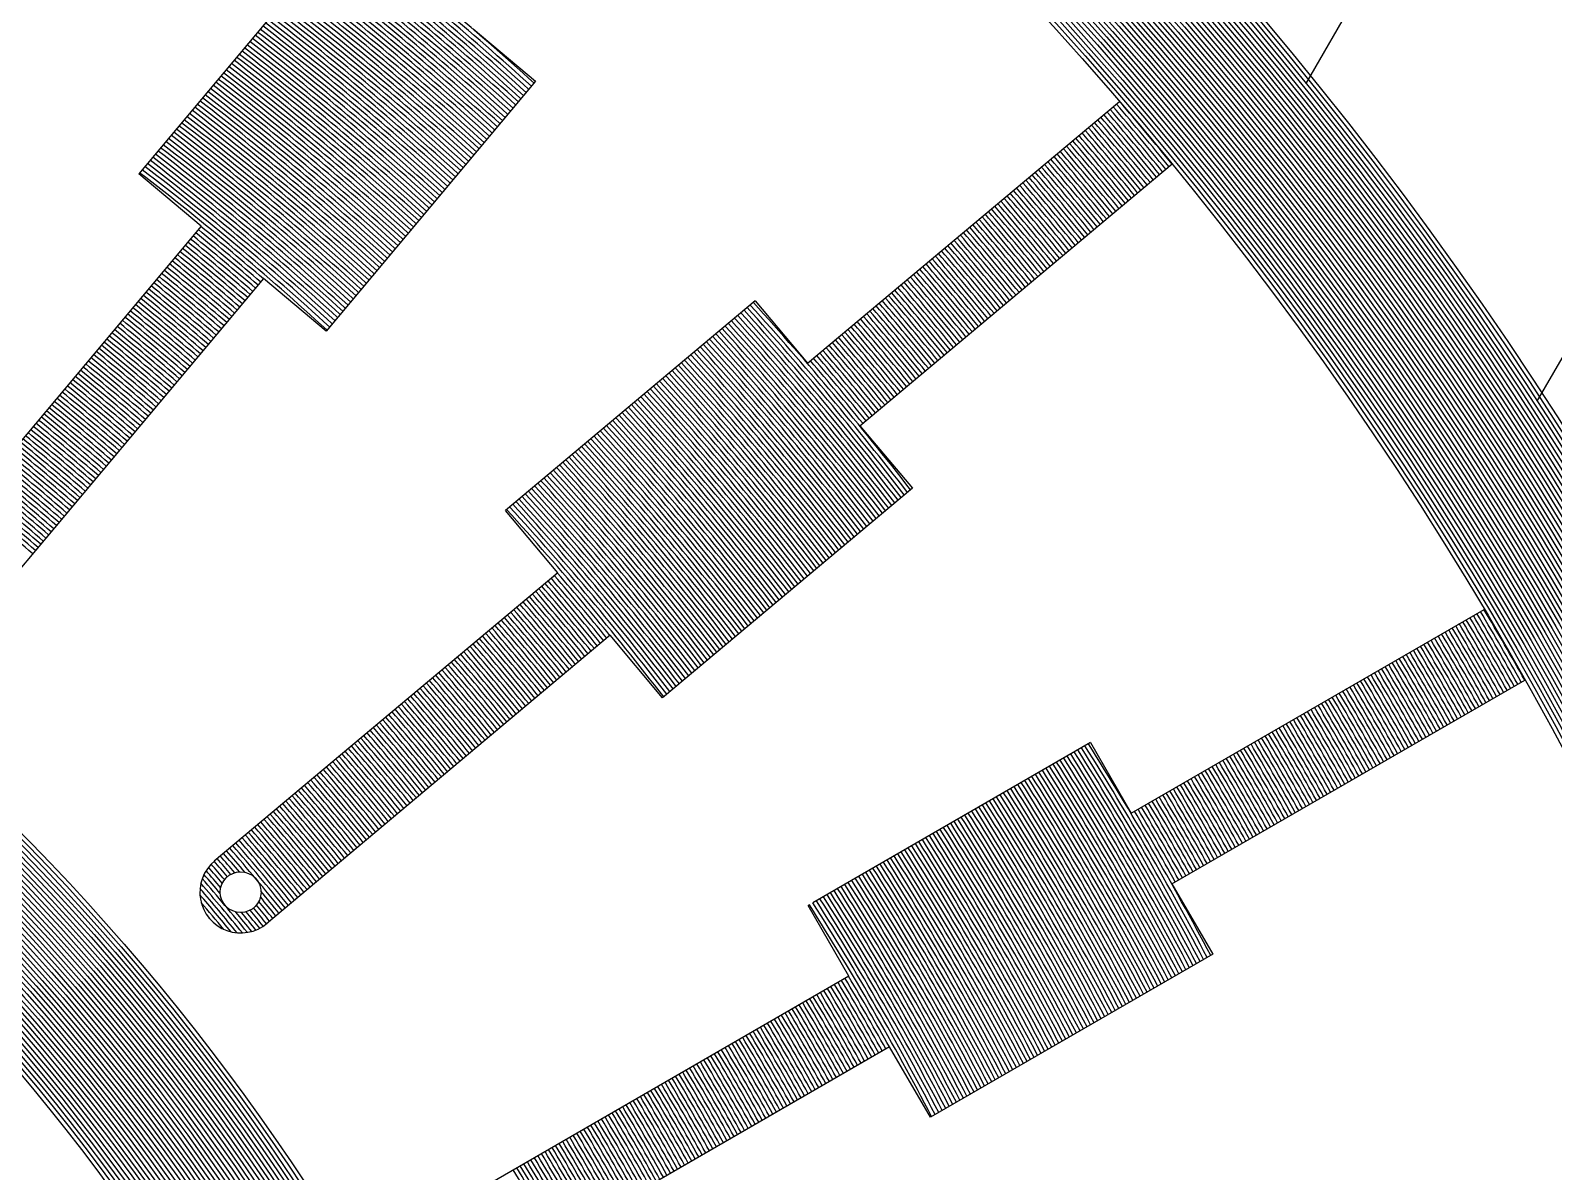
# Model space of a CAD drawing. Header units: millimetres. Extents: x 0 to 2404, y 0 to 1600.
# Drawn here: x 2199.35 to 2218.04, y 1500.26 to 1514.26 of the extents above; entities that cross this region are included whole.
import ezdxf

# ---------------------------------------------------------------- set-up
doc = ezdxf.new("R2010")
doc.units = ezdxf.units.MM

msp = doc.modelspace()

# ---------------------------------------------------------------- linework, layer by layer
at = {"linetype": 'Continuous'}
for p, q in [((2215.005, 1513.614), (2217.188, 1517.395)), ((2220.113, 1513.661), (2217.836, 1509.717))]:
    msp.add_line(p, q, dxfattribs=at)
for p, q in [((2203.253, 1515.569), (2200.682, 1512.505)), ((2204.785, 1514.284), (2205.551, 1513.641)), ((2205.551, 1513.641), (2202.98, 1510.577)), ((2208.888, 1510.181), (2212.716, 1513.393)), ((2209.53, 1509.415), (2213.359, 1512.627)), ((2201.448, 1511.862), (2200.682, 1512.505)), ((2201.448, 1511.862), (2197.91, 1507.646)), ((2202.214, 1511.22), (2198.676, 1507.003)), ((2202.98, 1510.577), (2202.214, 1511.22)), ((2208.245, 1510.947), (2205.181, 1508.376)), ((2208.245, 1510.947), (2208.888, 1510.181)), ((2209.53, 1509.415), (2210.173, 1508.649)), ((2210.173, 1508.649), (2207.109, 1506.078)), ((2205.824, 1507.61), (2205.181, 1508.376)), ((2205.824, 1507.61), (2201.607, 1504.072)), ((2212.858, 1504.662), (2217.186, 1507.161)), ((2206.466, 1506.844), (2202.25, 1503.306)), ((2207.109, 1506.078), (2206.466, 1506.844)), ((2213.358, 1503.796), (2217.686, 1506.295)), ((2212.358, 1505.528), (2208.953, 1503.562)), ((2212.358, 1505.528), (2212.858, 1504.662)), ((2213.358, 1503.796), (2213.858, 1502.93)), ((2208.91, 1503.537), (2208.894, 1503.528)), ((2209.394, 1502.662), (2208.894, 1503.528)), ((2213.858, 1502.93), (2210.394, 1500.93)), ((2209.394, 1502.662), (2203.328, 1499.16)), ((2209.894, 1501.796), (2203.828, 1498.294)), ((2210.394, 1500.93), (2209.894, 1501.796))]:
    msp.add_line(p, q)
for centre, radius in [((2179.333, 1484.729), 46), ((2179.333, 1484.729), 45.95), ((2179.333, 1484.729), 45.9), ((2179.333, 1484.729), 45.85), ((2179.333, 1484.729), 45.8), ((2179.333, 1484.729), 45.75), ((2179.333, 1484.729), 45.7), ((2179.333, 1484.729), 45.65), ((2179.333, 1484.729), 45.6), ((2179.333, 1484.729), 45.55), ((2179.333, 1484.729), 45.5), ((2179.333, 1484.729), 45.45), ((2179.333, 1484.729), 45.4), ((2179.333, 1484.729), 45.35), ((2179.333, 1484.729), 45.3), ((2179.333, 1484.729), 45.25), ((2179.333, 1484.729), 45.2), ((2179.333, 1484.729), 45.15), ((2179.333, 1484.729), 45.1), ((2179.333, 1484.729), 45.05), ((2179.333, 1484.729), 45), ((2179.333, 1484.729), 44.95), ((2179.333, 1484.729), 44.9), ((2179.333, 1484.729), 44.85), ((2179.333, 1484.729), 44.8), ((2179.333, 1484.729), 44.75), ((2179.333, 1484.729), 44.7), ((2179.333, 1484.729), 44.65), ((2179.333, 1484.729), 44.6), ((2179.333, 1484.729), 44.55), ((2179.333, 1484.729), 44.5), ((2179.333, 1484.729), 44.45), ((2179.333, 1484.729), 44.4), ((2179.333, 1484.729), 44.35), ((2179.333, 1484.729), 44.3), ((2179.333, 1484.729), 44.25), ((2179.333, 1484.729), 44.2), ((2179.333, 1484.729), 44.15), ((2179.333, 1484.729), 44.1), ((2179.333, 1484.729), 44.05), ((2179.333, 1484.729), 44), ((2179.333, 1484.729), 28), ((2179.333, 1484.729), 27.95), ((2179.333, 1484.729), 27.9), ((2179.333, 1484.729), 27.85), ((2179.333, 1484.729), 27.8), ((2179.333, 1484.729), 27.75), ((2179.333, 1484.729), 27.7), ((2179.333, 1484.729), 27.65), ((2179.333, 1484.729), 27.6), ((2179.333, 1484.729), 27.55), ((2179.333, 1484.729), 27.5), ((2179.333, 1484.729), 27.45), ((2179.333, 1484.729), 27.4), ((2179.333, 1484.729), 27.35), ((2179.333, 1484.729), 27.3), ((2179.333, 1484.729), 27.25), ((2179.333, 1484.729), 27.2), ((2179.333, 1484.729), 27.15), ((2179.333, 1484.729), 27.1), ((2179.333, 1484.729), 27.05), ((2179.333, 1484.729), 27), ((2179.333, 1484.729), 26.95), ((2179.333, 1484.729), 26.9), ((2179.333, 1484.729), 26.85), ((2179.333, 1484.729), 26.8), ((2179.333, 1484.729), 26.75), ((2179.333, 1484.729), 26.7), ((2179.333, 1484.729), 26.65), ((2179.333, 1484.729), 26.6), ((2179.333, 1484.729), 26.55), ((2179.333, 1484.729), 26.5), ((2179.333, 1484.729), 26.45), ((2179.333, 1484.729), 26.4), ((2179.333, 1484.729), 26.35), ((2179.333, 1484.729), 26.3), ((2179.333, 1484.729), 26.25), ((2179.333, 1484.729), 26.2), ((2179.333, 1484.729), 26.15), ((2179.333, 1484.729), 26.1), ((2179.333, 1484.729), 26.05), ((2179.333, 1484.729), 26), ((2201.932, 1503.692), 0.25)]:
    msp.add_circle(centre, radius)
for centre, radius, start, end in [((2179.333, 1484.729), 50, 108.2151, 71.6513), ((2179.333, 1484.729), 38.8, 47.7844, 52.2156), ((2179.333, 1484.729), 38.85, 47.7873, 52.2127), ((2179.333, 1484.729), 38.9, 47.7901, 52.2099), ((2179.333, 1484.729), 38.95, 47.7929, 52.2071), ((2179.333, 1484.729), 39, 47.7958, 52.2042), ((2179.333, 1484.729), 38.6, 47.7729, 52.2271), ((2179.333, 1484.729), 38.65, 47.7758, 52.2242), ((2179.333, 1484.729), 38.7, 47.7787, 52.2213), ((2179.333, 1484.729), 38.75, 47.7815, 52.2185), ((2179.333, 1484.729), 38.35, 47.7584, 52.2416), ((2179.333, 1484.729), 38.4, 47.7613, 52.2387), ((2179.333, 1484.729), 38.45, 47.7642, 52.2358), ((2179.333, 1484.729), 38.5, 47.7671, 52.2329), ((2179.333, 1484.729), 38.55, 47.77, 52.23), ((2179.333, 1484.729), 38.1, 47.7437, 52.2563), ((2179.333, 1484.729), 38.15, 47.7466, 52.2534), ((2179.333, 1484.729), 38.2, 47.7496, 52.2504), ((2179.333, 1484.729), 38.25, 47.7525, 52.2475), ((2179.333, 1484.729), 38.3, 47.7555, 52.2445), ((2179.333, 1484.729), 37.85, 47.7288, 52.2712), ((2179.333, 1484.729), 37.9, 47.7318, 52.2682), ((2179.333, 1484.729), 37.95, 47.7348, 52.2652), ((2179.333, 1484.729), 38, 47.7377, 52.2623), ((2179.333, 1484.729), 38.05, 47.7407, 52.2593), ((2179.333, 1484.729), 37.6, 47.7137, 52.2863), ((2179.333, 1484.729), 37.65, 47.7167, 52.2833), ((2179.333, 1484.729), 37.7, 47.7197, 52.2803), ((2179.333, 1484.729), 37.75, 47.7227, 52.2773), ((2179.333, 1484.729), 37.8, 47.7258, 52.2742), ((2179.333, 1484.729), 37.35, 47.6983, 52.3017), ((2179.333, 1484.729), 37.4, 47.7014, 52.2986), ((2179.333, 1484.729), 37.45, 47.7045, 52.2955), ((2179.333, 1484.729), 37.5, 47.7076, 52.2924), ((2179.333, 1484.729), 37.55, 47.7106, 52.2894), ((2179.333, 1484.729), 37.1, 47.6828, 52.3172), ((2179.333, 1484.729), 37.15, 47.6859, 52.3141), ((2179.333, 1484.729), 37.2, 47.6891, 52.3109), ((2179.333, 1484.729), 37.25, 47.6922, 52.3078), ((2179.333, 1484.729), 37.3, 47.6953, 52.3047), ((2179.333, 1484.729), 36.85, 47.6671, 52.3329), ((2179.333, 1484.729), 36.9, 47.6703, 52.3297), ((2179.333, 1484.729), 36.95, 47.6734, 52.3266), ((2179.333, 1484.729), 37, 47.6766, 52.3234), ((2179.333, 1484.729), 37.05, 47.6797, 52.3203), ((2179.333, 1484.729), 36.65, 47.6544, 52.3456), ((2179.333, 1484.729), 36.7, 47.6576, 52.3424), ((2179.333, 1484.729), 36.75, 47.6607, 52.3393), ((2179.333, 1484.729), 36.8, 47.6639, 52.3361), ((2179.333, 1484.729), 36.4, 47.6382, 52.3618), ((2179.333, 1484.729), 36.45, 47.6415, 52.3585), ((2179.333, 1484.729), 36.5, 47.6447, 52.3553), ((2179.333, 1484.729), 36.55, 47.6479, 52.3521), ((2179.333, 1484.729), 36.6, 47.6512, 52.3488), ((2179.333, 1484.729), 36.15, 47.6219, 52.3781), ((2179.333, 1484.729), 36.2, 47.6252, 52.3748), ((2179.333, 1484.729), 36.25, 47.6285, 52.3715), ((2179.333, 1484.729), 36.3, 47.6317, 52.3683), ((2179.333, 1484.729), 36.35, 47.635, 52.365), ((2179.333, 1484.729), 43.95, 39.3467, 40.6533), ((2179.333, 1484.729), 44, 39.3467, 40.6533), ((2179.333, 1484.729), 35.9, 47.6053, 52.3947), ((2179.333, 1484.729), 35.95, 47.6087, 52.3913), ((2179.333, 1484.729), 36, 47.612, 52.388), ((2179.333, 1484.729), 36.05, 47.6153, 52.3847), ((2179.333, 1484.729), 36.1, 47.6186, 52.3814), ((2179.333, 1484.729), 43.65, 39.3437, 40.6563), ((2179.333, 1484.729), 43.7, 39.3437, 40.6563), ((2179.333, 1484.729), 43.75, 39.3452, 40.6548), ((2179.333, 1484.729), 43.8, 39.3459, 40.6541), ((2179.333, 1484.729), 43.85, 39.3467, 40.6533), ((2179.333, 1484.729), 43.9, 39.3467, 40.6533), ((2179.333, 1484.729), 35.65, 47.5885, 52.4115), ((2179.333, 1484.729), 35.7, 47.5919, 52.4081), ((2179.333, 1484.729), 35.75, 47.5953, 52.4047), ((2179.333, 1484.729), 35.8, 47.5986, 52.4014), ((2179.333, 1484.729), 35.85, 47.602, 52.398), ((2179.333, 1484.729), 43.35, 39.3391, 40.6609), ((2179.333, 1484.729), 43.4, 39.3399, 40.6601), ((2179.333, 1484.729), 43.45, 39.3407, 40.6593), ((2179.333, 1484.729), 43.5, 39.3414, 40.6586), ((2179.333, 1484.729), 43.55, 39.3422, 40.6578), ((2179.333, 1484.729), 43.6, 39.3429, 40.6571), ((2179.333, 1484.729), 35.4, 47.5715, 52.4285), ((2179.333, 1484.729), 35.45, 47.5749, 52.4251), ((2179.333, 1484.729), 35.5, 47.5783, 52.4217), ((2179.333, 1484.729), 35.55, 47.5817, 52.4183), ((2179.333, 1484.729), 35.6, 47.5851, 52.4149), ((2179.333, 1484.729), 43.05, 39.3345, 40.6655), ((2179.333, 1484.729), 43.1, 39.3353, 40.6647), ((2179.333, 1484.729), 43.15, 39.3361, 40.6639), ((2179.333, 1484.729), 43.2, 39.3368, 40.6632), ((2179.333, 1484.729), 43.25, 39.3376, 40.6624), ((2179.333, 1484.729), 43.3, 39.3384, 40.6616), ((2179.333, 1484.729), 35.15, 47.5542, 52.4458), ((2179.333, 1484.729), 35.2, 47.5577, 52.4423), ((2179.333, 1484.729), 35.25, 47.5611, 52.4389), ((2179.333, 1484.729), 35.3, 47.5646, 52.4354), ((2179.333, 1484.729), 35.35, 47.568, 52.432), ((2179.333, 1484.729), 42.8, 39.3306, 40.6694), ((2179.333, 1484.729), 42.85, 39.3314, 40.6686), ((2179.333, 1484.729), 42.9, 39.3322, 40.6678), ((2179.333, 1484.729), 42.95, 39.333, 40.667), ((2179.333, 1484.729), 43, 39.3338, 40.6662), ((2179.333, 1484.729), 35.05, 47.5472, 52.4528), ((2179.333, 1484.729), 35.1, 47.5507, 52.4493), ((2179.333, 1484.729), 42.5, 39.3259, 40.6741), ((2179.333, 1484.729), 42.55, 39.3267, 40.6733), ((2179.333, 1484.729), 42.6, 39.3275, 40.6725), ((2179.333, 1484.729), 42.65, 39.3283, 40.6717), ((2179.333, 1484.729), 42.7, 39.3291, 40.6709), ((2179.333, 1484.729), 42.75, 39.3299, 40.6701), ((2179.333, 1484.729), 42.2, 39.3211, 40.6789), ((2179.333, 1484.729), 42.25, 39.3219, 40.6781), ((2179.333, 1484.729), 42.3, 39.3227, 40.6773), ((2179.333, 1484.729), 42.35, 39.3235, 40.6765), ((2179.333, 1484.729), 42.4, 39.3243, 40.6757), ((2179.333, 1484.729), 42.45, 39.3251, 40.6749), ((2179.333, 1484.729), 41.9, 39.3163, 40.6837), ((2179.333, 1484.729), 41.95, 39.3171, 40.6829), ((2179.333, 1484.729), 42, 39.3179, 40.6821), ((2179.333, 1484.729), 42.05, 39.3187, 40.6813), ((2179.333, 1484.729), 42.1, 39.3195, 40.6805), ((2179.333, 1484.729), 42.15, 39.3203, 40.6797), ((2179.333, 1484.729), 35, 49.1803, 50.8197), ((2179.333, 1484.729), 41.6, 39.3113, 40.6887), ((2179.333, 1484.729), 41.65, 39.3122, 40.6878), ((2179.333, 1484.729), 41.7, 39.313, 40.687), ((2179.333, 1484.729), 41.75, 39.3138, 40.6862), ((2179.333, 1484.729), 41.8, 39.3146, 40.6854), ((2179.333, 1484.729), 41.85, 39.3154, 40.6846), ((2179.333, 1484.729), 34.75, 49.1756, 50.8244), ((2179.333, 1484.729), 34.8, 49.1768, 50.8232), ((2179.333, 1484.729), 34.85, 49.1779, 50.8221), ((2179.333, 1484.729), 34.9, 49.1791, 50.8209), ((2179.333, 1484.729), 34.95, 49.1803, 50.8197), ((2179.333, 1484.729), 41.3, 39.3063, 40.6937), ((2179.333, 1484.729), 41.35, 39.3072, 40.6928), ((2179.333, 1484.729), 41.4, 39.308, 40.692), ((2179.333, 1484.729), 41.45, 39.3088, 40.6912), ((2179.333, 1484.729), 41.5, 39.3097, 40.6903), ((2179.333, 1484.729), 41.55, 39.3105, 40.6895), ((2179.333, 1484.729), 34.5, 49.1696, 50.8304), ((2179.333, 1484.729), 34.55, 49.1708, 50.8292), ((2179.333, 1484.729), 34.6, 49.172, 50.828), ((2179.333, 1484.729), 34.65, 49.1732, 50.8268), ((2179.333, 1484.729), 34.7, 49.1744, 50.8256), ((2179.333, 1484.729), 41.05, 39.3021, 40.6979), ((2179.333, 1484.729), 41.1, 39.303, 40.697), ((2179.333, 1484.729), 41.15, 39.3038, 40.6962), ((2179.333, 1484.729), 41.2, 39.3046, 40.6954), ((2179.333, 1484.729), 41.25, 39.3055, 40.6945), ((2179.333, 1484.729), 34.25, 49.1635, 50.8365), ((2179.333, 1484.729), 34.3, 49.1648, 50.8352), ((2179.333, 1484.729), 34.35, 49.166, 50.834), ((2179.333, 1484.729), 34.4, 49.1672, 50.8328), ((2179.333, 1484.729), 34.45, 49.1684, 50.8316), ((2179.333, 1484.729), 40.75, 39.297, 40.703), ((2179.333, 1484.729), 40.8, 39.2978, 40.7022), ((2179.333, 1484.729), 40.85, 39.2987, 40.7013), ((2179.333, 1484.729), 40.9, 39.2995, 40.7005), ((2179.333, 1484.729), 40.95, 39.3004, 40.6996), ((2179.333, 1484.729), 41, 39.3013, 40.6987), ((2179.333, 1484.729), 34.05, 49.1586, 50.8414), ((2179.333, 1484.729), 34.1, 49.1599, 50.8401), ((2179.333, 1484.729), 34.15, 49.1611, 50.8389), ((2179.333, 1484.729), 34.2, 49.1623, 50.8377), ((2179.333, 1484.729), 40.45, 39.2918, 40.7082), ((2179.333, 1484.729), 40.5, 39.2926, 40.7074), ((2179.333, 1484.729), 40.55, 39.2935, 40.7065), ((2179.333, 1484.729), 40.6, 39.2944, 40.7056), ((2179.333, 1484.729), 40.65, 39.2952, 40.7048), ((2179.333, 1484.729), 40.7, 39.2961, 40.7039), ((2179.333, 1484.729), 33.8, 49.1524, 50.8476), ((2179.333, 1484.729), 33.85, 49.1537, 50.8463), ((2179.333, 1484.729), 33.9, 49.1549, 50.8451), ((2179.333, 1484.729), 33.95, 49.1561, 50.8439), ((2179.333, 1484.729), 34, 49.1574, 50.8426), ((2179.333, 1484.729), 39, 37.7958, 42.2042), ((2179.333, 1484.729), 40.15, 39.2865, 40.7135), ((2179.333, 1484.729), 40.2, 39.2873, 40.7127), ((2179.333, 1484.729), 40.25, 39.2882, 40.7118), ((2179.333, 1484.729), 40.3, 39.2891, 40.7109), ((2179.333, 1484.729), 40.35, 39.29, 40.71), ((2179.333, 1484.729), 40.4, 39.2909, 40.7091), ((2179.333, 1484.729), 33.55, 49.1461, 50.8539), ((2179.333, 1484.729), 33.6, 49.1474, 50.8526), ((2179.333, 1484.729), 33.65, 49.1486, 50.8514), ((2179.333, 1484.729), 33.7, 49.1499, 50.8501), ((2179.333, 1484.729), 33.75, 49.1511, 50.8489), ((2179.333, 1484.729), 38.7, 37.7787, 42.2213), ((2179.333, 1484.729), 38.75, 37.7815, 42.2185), ((2179.333, 1484.729), 38.8, 37.7844, 42.2156), ((2179.333, 1484.729), 38.85, 37.7873, 42.2127), ((2179.333, 1484.729), 38.9, 37.7901, 42.2099), ((2179.333, 1484.729), 38.95, 37.7929, 42.2071), ((2179.333, 1484.729), 39.85, 39.2811, 40.7189), ((2179.333, 1484.729), 39.9, 39.282, 40.718), ((2179.333, 1484.729), 39.95, 39.2829, 40.7171), ((2179.333, 1484.729), 40, 39.2838, 40.7162), ((2179.333, 1484.729), 40.05, 39.2847, 40.7153), ((2179.333, 1484.729), 40.1, 39.2856, 40.7144), ((2179.333, 1484.729), 33.3, 49.1397, 50.8603), ((2179.333, 1484.729), 33.35, 49.141, 50.859), ((2179.333, 1484.729), 33.4, 49.1422, 50.8578), ((2179.333, 1484.729), 33.45, 49.1435, 50.8565), ((2179.333, 1484.729), 33.5, 49.1448, 50.8552), ((2179.333, 1484.729), 38.4, 37.7613, 42.2387), ((2179.333, 1484.729), 38.45, 37.7642, 42.2358), ((2179.333, 1484.729), 38.5, 37.7671, 42.2329), ((2179.333, 1484.729), 38.55, 37.77, 42.23), ((2179.333, 1484.729), 38.6, 37.7729, 42.2271), ((2179.333, 1484.729), 38.65, 37.7758, 42.2242), ((2179.333, 1484.729), 39.6, 39.2765, 40.7235), ((2179.333, 1484.729), 39.65, 39.2775, 40.7225), ((2179.333, 1484.729), 39.7, 39.2784, 40.7216), ((2179.333, 1484.729), 39.75, 39.2793, 40.7207), ((2179.333, 1484.729), 39.8, 39.2802, 40.7198), ((2179.333, 1484.729), 33.05, 49.1332, 50.8668), ((2179.333, 1484.729), 33.1, 49.1345, 50.8655), ((2179.333, 1484.729), 33.15, 49.1358, 50.8642), ((2179.333, 1484.729), 33.2, 49.1371, 50.8629), ((2179.333, 1484.729), 33.25, 49.1384, 50.8616), ((2179.333, 1484.729), 38.1, 37.7437, 42.2563), ((2179.333, 1484.729), 38.15, 37.7466, 42.2534), ((2179.333, 1484.729), 38.2, 37.7496, 42.2504), ((2179.333, 1484.729), 38.25, 37.7525, 42.2475), ((2179.333, 1484.729), 38.3, 37.7555, 42.2445), ((2179.333, 1484.729), 38.35, 37.7584, 42.2416), ((2179.333, 1484.729), 39.3, 39.271, 40.729), ((2179.333, 1484.729), 39.35, 39.272, 40.728), ((2179.333, 1484.729), 39.4, 39.2729, 40.7271), ((2179.333, 1484.729), 39.45, 39.2738, 40.7262), ((2179.333, 1484.729), 39.5, 39.2747, 40.7253), ((2179.333, 1484.729), 39.55, 39.2756, 40.7244), ((2179.333, 1484.729), 32.8, 49.1266, 50.8734), ((2179.333, 1484.729), 32.85, 49.1279, 50.8721), ((2179.333, 1484.729), 32.9, 49.1292, 50.8708), ((2179.333, 1484.729), 32.95, 49.1305, 50.8695), ((2179.333, 1484.729), 33, 49.1318, 50.8682), ((2179.333, 1484.729), 37.85, 37.7288, 42.2712), ((2179.333, 1484.729), 37.9, 37.7318, 42.2682), ((2179.333, 1484.729), 37.95, 37.7348, 42.2652), ((2179.333, 1484.729), 38, 37.7377, 42.2623), ((2179.333, 1484.729), 38.05, 37.7407, 42.2593), ((2179.333, 1484.729), 39.05, 39.2664, 40.7336), ((2179.333, 1484.729), 39.1, 39.2673, 40.7327), ((2179.333, 1484.729), 39.15, 39.2682, 40.7318), ((2179.333, 1484.729), 39.2, 39.2692, 40.7308), ((2179.333, 1484.729), 39.25, 39.2701, 40.7299), ((2179.333, 1484.729), 32.55, 49.1198, 50.8802), ((2179.333, 1484.729), 32.6, 49.1212, 50.8788), ((2179.333, 1484.729), 32.65, 49.1225, 50.8775), ((2179.333, 1484.729), 32.7, 49.1239, 50.8761), ((2179.333, 1484.729), 32.75, 49.1252, 50.8748), ((2179.333, 1484.729), 37.55, 37.7106, 42.2894), ((2179.333, 1484.729), 37.6, 37.7137, 42.2863), ((2179.333, 1484.729), 37.65, 37.7167, 42.2833), ((2179.333, 1484.729), 37.7, 37.7197, 42.2803), ((2179.333, 1484.729), 37.75, 37.7227, 42.2773), ((2179.333, 1484.729), 37.8, 37.7258, 42.2742), ((2179.333, 1484.729), 32.3, 49.113, 50.887), ((2179.333, 1484.729), 32.35, 49.1144, 50.8856), ((2179.333, 1484.729), 32.4, 49.1158, 50.8842), ((2179.333, 1484.729), 32.45, 49.1171, 50.8829), ((2179.333, 1484.729), 32.5, 49.1185, 50.8815), ((2179.333, 1484.729), 37.25, 37.6922, 42.3078), ((2179.333, 1484.729), 37.3, 37.6953, 42.3047), ((2179.333, 1484.729), 37.35, 37.6983, 42.3017), ((2179.333, 1484.729), 37.4, 37.7014, 42.2986), ((2179.333, 1484.729), 37.45, 37.7045, 42.2955), ((2179.333, 1484.729), 37.5, 37.7076, 42.2924), ((2179.333, 1484.729), 32.1, 49.1075, 50.8925), ((2179.333, 1484.729), 32.15, 49.1089, 50.8911), ((2179.333, 1484.729), 32.2, 49.1103, 50.8897), ((2179.333, 1484.729), 32.25, 49.1117, 50.8883), ((2179.333, 1484.729), 36.95, 37.6734, 42.3266), ((2179.333, 1484.729), 37, 37.6766, 42.3234), ((2179.333, 1484.729), 37.05, 37.6797, 42.3203), ((2179.333, 1484.729), 37.1, 37.6828, 42.3172), ((2179.333, 1484.729), 37.15, 37.6859, 42.3141), ((2179.333, 1484.729), 37.2, 37.6891, 42.3109), ((2179.333, 1484.729), 31.85, 49.1005, 50.8995), ((2179.333, 1484.729), 31.9, 49.1019, 50.8981), ((2179.333, 1484.729), 31.95, 49.1033, 50.8967), ((2179.333, 1484.729), 32, 49.1047, 50.8953), ((2179.333, 1484.729), 32.05, 49.1061, 50.8939), ((2179.333, 1484.729), 36.65, 37.6544, 42.3456), ((2179.333, 1484.729), 36.7, 37.6576, 42.3424), ((2179.333, 1484.729), 36.75, 37.6607, 42.3393), ((2179.333, 1484.729), 36.8, 37.6639, 42.3361), ((2179.333, 1484.729), 36.85, 37.6671, 42.3329), ((2179.333, 1484.729), 36.9, 37.6703, 42.3297), ((2179.333, 1484.729), 31.6, 49.0934, 50.9066), ((2179.333, 1484.729), 31.65, 49.0948, 50.9052), ((2179.333, 1484.729), 31.7, 49.0962, 50.9038), ((2179.333, 1484.729), 31.75, 49.0977, 50.9023), ((2179.333, 1484.729), 31.8, 49.0991, 50.9009), ((2179.333, 1484.729), 36.4, 37.6382, 42.3618), ((2179.333, 1484.729), 36.45, 37.6415, 42.3585), ((2179.333, 1484.729), 36.5, 37.6447, 42.3553), ((2179.333, 1484.729), 36.55, 37.6479, 42.3521), ((2179.333, 1484.729), 36.6, 37.6512, 42.3488), ((2179.333, 1484.729), 31.35, 49.0862, 50.9138), ((2179.333, 1484.729), 31.4, 49.0876, 50.9124), ((2179.333, 1484.729), 31.45, 49.0891, 50.9109), ((2179.333, 1484.729), 31.5, 49.0905, 50.9095), ((2179.333, 1484.729), 31.55, 49.0919, 50.9081), ((2179.333, 1484.729), 36.1, 37.6186, 42.3814), ((2179.333, 1484.729), 36.15, 37.6219, 42.3781), ((2179.333, 1484.729), 36.2, 37.6252, 42.3748), ((2179.333, 1484.729), 36.25, 37.6285, 42.3715), ((2179.333, 1484.729), 36.3, 37.6317, 42.3683), ((2179.333, 1484.729), 36.35, 37.635, 42.365), ((2179.333, 1484.729), 31.1, 49.0788, 50.9212), ((2179.333, 1484.729), 31.15, 49.0803, 50.9197), ((2179.333, 1484.729), 31.2, 49.0818, 50.9182), ((2179.333, 1484.729), 31.25, 49.0832, 50.9168), ((2179.333, 1484.729), 31.3, 49.0847, 50.9153), ((2179.333, 1484.729), 35.8, 37.5986, 42.4014), ((2179.333, 1484.729), 35.85, 37.602, 42.398), ((2179.333, 1484.729), 35.9, 37.6053, 42.3947), ((2179.333, 1484.729), 35.95, 37.6087, 42.3913), ((2179.333, 1484.729), 36, 37.612, 42.388), ((2179.333, 1484.729), 36.05, 37.6153, 42.3847), ((2179.333, 1484.729), 30.85, 49.0713, 50.9287), ((2179.333, 1484.729), 30.9, 49.0728, 50.9272), ((2179.333, 1484.729), 30.95, 49.0743, 50.9257), ((2179.333, 1484.729), 31, 49.0758, 50.9242), ((2179.333, 1484.729), 31.05, 49.0773, 50.9227), ((2179.333, 1484.729), 35.5, 37.5783, 42.4217), ((2179.333, 1484.729), 35.55, 37.5817, 42.4183), ((2179.333, 1484.729), 35.6, 37.5851, 42.4149), ((2179.333, 1484.729), 35.65, 37.5885, 42.4115), ((2179.333, 1484.729), 35.7, 37.5919, 42.4081), ((2179.333, 1484.729), 35.75, 37.5953, 42.4047), ((2179.333, 1484.729), 30.6, 49.0638, 50.9362), ((2179.333, 1484.729), 30.65, 49.0653, 50.9347), ((2179.333, 1484.729), 30.7, 49.0668, 50.9332), ((2179.333, 1484.729), 30.75, 49.0683, 50.9317), ((2179.333, 1484.729), 30.8, 49.0698, 50.9302), ((2179.333, 1484.729), 35.2, 37.5577, 42.4423), ((2179.333, 1484.729), 35.25, 37.5611, 42.4389), ((2179.333, 1484.729), 35.3, 37.5646, 42.4354), ((2179.333, 1484.729), 35.35, 37.568, 42.432), ((2179.333, 1484.729), 35.4, 37.5715, 42.4285), ((2179.333, 1484.729), 35.45, 37.5749, 42.4251), ((2179.333, 1484.729), 35.05, 37.5472, 42.4528), ((2179.333, 1484.729), 35.1, 37.5507, 42.4493), ((2179.333, 1484.729), 35.15, 37.5542, 42.4458), ((2179.333, 1484.729), 34.95, 39.1803, 40.8197), ((2179.333, 1484.729), 35, 39.1815, 40.8185), ((2179.333, 1484.729), 34.65, 39.1732, 40.8268), ((2179.333, 1484.729), 34.7, 39.1744, 40.8256), ((2179.333, 1484.729), 34.75, 39.1756, 40.8244), ((2179.333, 1484.729), 34.8, 39.1768, 40.8232), ((2179.333, 1484.729), 34.85, 39.1779, 40.8221), ((2179.333, 1484.729), 34.9, 39.1791, 40.8209), ((2179.333, 1484.729), 34.35, 39.166, 40.834), ((2179.333, 1484.729), 34.4, 39.1672, 40.8328), ((2179.333, 1484.729), 34.45, 39.1684, 40.8316), ((2179.333, 1484.729), 34.5, 39.1696, 40.8304), ((2179.333, 1484.729), 34.55, 39.1708, 40.8292), ((2179.333, 1484.729), 34.6, 39.172, 40.828), ((2179.333, 1484.729), 34.05, 39.1586, 40.8414), ((2179.333, 1484.729), 34.1, 39.1599, 40.8401), ((2179.333, 1484.729), 34.15, 39.1611, 40.8389), ((2179.333, 1484.729), 34.2, 39.1623, 40.8377), ((2179.333, 1484.729), 34.25, 39.1635, 40.8365), ((2179.333, 1484.729), 34.3, 39.1648, 40.8352), ((2179.333, 1484.729), 43.65, 29.3414, 30.6586), ((2179.333, 1484.729), 43.7, 29.3444, 30.6556), ((2179.333, 1484.729), 43.75, 29.3452, 30.6548), ((2179.333, 1484.729), 43.8, 29.3452, 30.6548), ((2179.333, 1484.729), 43.85, 29.3452, 30.6548), ((2179.333, 1484.729), 43.9, 29.3474, 30.6526), ((2179.333, 1484.729), 43.95, 29.3474, 30.6518), ((2179.333, 1484.729), 44, 29.3474, 30.6518), ((2179.333, 1484.729), 33.75, 39.1511, 40.8489), ((2179.333, 1484.729), 33.8, 39.1524, 40.8476), ((2179.333, 1484.729), 33.85, 39.1537, 40.8463), ((2179.333, 1484.729), 33.9, 39.1549, 40.8451), ((2179.333, 1484.729), 33.95, 39.1561, 40.8439), ((2179.333, 1484.729), 34, 39.1574, 40.8426), ((2179.333, 1484.729), 43.3, 29.3376, 30.6624), ((2179.333, 1484.729), 43.35, 29.3376, 30.6624), ((2179.333, 1484.729), 43.4, 29.3376, 30.6624), ((2179.333, 1484.729), 43.45, 29.3376, 30.6624), ((2179.333, 1484.729), 43.5, 29.3414, 30.6586), ((2179.333, 1484.729), 43.55, 29.3414, 30.6586), ((2179.333, 1484.729), 43.6, 29.3414, 30.6586), ((2179.333, 1484.729), 33.45, 39.1435, 40.8565), ((2179.333, 1484.729), 33.5, 39.1448, 40.8552), ((2179.333, 1484.729), 33.55, 39.1461, 40.8539), ((2179.333, 1484.729), 33.6, 39.1474, 40.8526), ((2179.333, 1484.729), 33.65, 39.1486, 40.8514), ((2179.333, 1484.729), 33.7, 39.1499, 40.8501), ((2179.333, 1484.729), 42.9, 29.3322, 30.6678), ((2179.333, 1484.729), 42.95, 29.333, 30.667), ((2179.333, 1484.729), 43, 29.3338, 30.6662), ((2179.333, 1484.729), 43.05, 29.3345, 30.6655), ((2179.333, 1484.729), 43.1, 29.3353, 30.6647), ((2179.333, 1484.729), 43.15, 29.3361, 30.6639), ((2179.333, 1484.729), 43.2, 29.3368, 30.6632), ((2179.333, 1484.729), 43.25, 29.3376, 30.6624), ((2179.333, 1484.729), 33.2, 39.1371, 40.8629), ((2179.333, 1484.729), 33.25, 39.1384, 40.8616), ((2179.333, 1484.729), 33.3, 39.1397, 40.8603), ((2179.333, 1484.729), 33.35, 39.141, 40.859), ((2179.333, 1484.729), 33.4, 39.1422, 40.8578), ((2179.333, 1484.729), 42.55, 29.3267, 30.6733), ((2179.333, 1484.729), 42.6, 29.3275, 30.6725), ((2179.333, 1484.729), 42.65, 29.3283, 30.6717), ((2179.333, 1484.729), 42.7, 29.3291, 30.6709), ((2179.333, 1484.729), 42.75, 29.3299, 30.6701), ((2179.333, 1484.729), 42.8, 29.3306, 30.6694), ((2179.333, 1484.729), 42.85, 29.3314, 30.6686), ((2179.333, 1484.729), 32.9, 39.1292, 40.8708), ((2179.333, 1484.729), 32.95, 39.1305, 40.8695), ((2179.333, 1484.729), 33, 39.1318, 40.8682), ((2179.333, 1484.729), 33.05, 39.1332, 40.8668), ((2179.333, 1484.729), 33.1, 39.1345, 40.8655), ((2179.333, 1484.729), 33.15, 39.1358, 40.8642), ((2179.333, 1484.729), 42.2, 29.3211, 30.6789), ((2179.333, 1484.729), 42.25, 29.3219, 30.6781), ((2179.333, 1484.729), 42.3, 29.3227, 30.6773), ((2179.333, 1484.729), 42.35, 29.3235, 30.6765), ((2179.333, 1484.729), 42.4, 29.3243, 30.6757), ((2179.333, 1484.729), 42.45, 29.3251, 30.6749), ((2179.333, 1484.729), 42.5, 29.3259, 30.6741), ((2179.333, 1484.729), 32.6, 39.1212, 40.8788), ((2179.333, 1484.729), 32.65, 39.1225, 40.8775), ((2179.333, 1484.729), 32.7, 39.1239, 40.8761), ((2179.333, 1484.729), 32.75, 39.1252, 40.8748), ((2179.333, 1484.729), 32.8, 39.1266, 40.8734), ((2179.333, 1484.729), 32.85, 39.1279, 40.8721), ((2179.333, 1484.729), 41.8, 29.3146, 30.6854), ((2179.333, 1484.729), 41.85, 29.3154, 30.6846), ((2179.333, 1484.729), 41.9, 29.3163, 30.6837), ((2179.333, 1484.729), 41.95, 29.3171, 30.6829), ((2179.333, 1484.729), 42, 29.3179, 30.6821), ((2179.333, 1484.729), 42.05, 29.3187, 30.6813), ((2179.333, 1484.729), 42.1, 29.3195, 30.6805), ((2179.333, 1484.729), 42.15, 29.3203, 30.6797), ((2179.333, 1484.729), 32.3, 39.113, 40.887), ((2179.333, 1484.729), 32.35, 39.1144, 40.8856), ((2179.333, 1484.729), 32.4, 39.1158, 40.8842), ((2179.333, 1484.729), 32.45, 39.1171, 40.8829), ((2179.333, 1484.729), 32.5, 39.1185, 40.8815), ((2179.333, 1484.729), 32.55, 39.1198, 40.8802), ((2179.333, 1484.729), 41.45, 29.3088, 30.6912), ((2179.333, 1484.729), 41.5, 29.3097, 30.6903), ((2179.333, 1484.729), 41.55, 29.3105, 30.6895), ((2179.333, 1484.729), 41.6, 29.3113, 30.6887), ((2179.333, 1484.729), 41.65, 29.3122, 30.6878), ((2179.333, 1484.729), 41.7, 29.313, 30.687), ((2179.333, 1484.729), 41.75, 29.3138, 30.6862), ((2179.333, 1484.729), 32, 39.1047, 40.8953), ((2179.333, 1484.729), 32.05, 39.1061, 40.8939), ((2179.333, 1484.729), 32.1, 39.1075, 40.8925), ((2179.333, 1484.729), 32.15, 39.1089, 40.8911), ((2179.333, 1484.729), 32.2, 39.1103, 40.8897), ((2179.333, 1484.729), 32.25, 39.1117, 40.8883), ((2179.333, 1484.729), 41.05, 29.3021, 30.6979), ((2179.333, 1484.729), 41.1, 29.303, 30.697), ((2179.333, 1484.729), 41.15, 29.3038, 30.6962), ((2179.333, 1484.729), 41.2, 29.3046, 30.6954), ((2179.333, 1484.729), 41.25, 29.3055, 30.6945), ((2179.333, 1484.729), 41.3, 29.3063, 30.6937), ((2179.333, 1484.729), 41.35, 29.3072, 30.6928), ((2179.333, 1484.729), 41.4, 29.308, 30.692), ((2179.333, 1484.729), 31.75, 39.0977, 40.9023), ((2179.333, 1484.729), 31.8, 39.0991, 40.9009), ((2179.333, 1484.729), 31.85, 39.1005, 40.8995), ((2179.333, 1484.729), 31.9, 39.1019, 40.8981), ((2179.333, 1484.729), 31.95, 39.1033, 40.8967), ((2179.333, 1484.729), 39, 27.7958, 32.2042), ((2179.333, 1484.729), 40.7, 29.2961, 30.7039), ((2179.333, 1484.729), 40.75, 29.297, 30.703), ((2179.333, 1484.729), 40.8, 29.2978, 30.7022), ((2179.333, 1484.729), 40.85, 29.2987, 30.7013), ((2179.333, 1484.729), 40.9, 29.2995, 30.7005), ((2179.333, 1484.729), 40.95, 29.3004, 30.6996), ((2179.333, 1484.729), 41, 29.3013, 30.6987), ((2179.333, 1484.729), 31.45, 39.0891, 40.9109), ((2179.333, 1484.729), 31.5, 39.0905, 40.9095), ((2179.333, 1484.729), 31.55, 39.0919, 40.9081), ((2179.333, 1484.729), 31.6, 39.0934, 40.9066), ((2179.333, 1484.729), 31.65, 39.0948, 40.9052), ((2179.333, 1484.729), 31.7, 39.0962, 40.9038), ((2179.333, 1484.729), 38.6, 27.7729, 32.2271), ((2179.333, 1484.729), 38.65, 27.7758, 32.2242), ((2179.333, 1484.729), 38.7, 27.7787, 32.2213), ((2179.333, 1484.729), 38.75, 27.7815, 32.2185), ((2179.333, 1484.729), 38.8, 27.7844, 32.2156), ((2179.333, 1484.729), 38.85, 27.7873, 32.2127), ((2179.333, 1484.729), 38.9, 27.7901, 32.2099), ((2179.333, 1484.729), 38.95, 27.7929, 32.2071), ((2179.333, 1484.729), 40.3, 29.2891, 30.7109), ((2179.333, 1484.729), 40.35, 29.29, 30.71), ((2179.333, 1484.729), 40.4, 29.2909, 30.7091), ((2179.333, 1484.729), 40.45, 29.2918, 30.7082), ((2179.333, 1484.729), 40.5, 29.2926, 30.7074), ((2179.333, 1484.729), 40.55, 29.2935, 30.7065), ((2179.333, 1484.729), 40.6, 29.2944, 30.7056), ((2179.333, 1484.729), 40.65, 29.2952, 30.7048), ((2179.333, 1484.729), 31.15, 39.0803, 40.9197), ((2179.333, 1484.729), 31.2, 39.0818, 40.9182), ((2179.333, 1484.729), 31.25, 39.0832, 40.9168), ((2179.333, 1484.729), 31.3, 39.0847, 40.9153), ((2179.333, 1484.729), 31.35, 39.0862, 40.9138), ((2179.333, 1484.729), 31.4, 39.0876, 40.9124), ((2179.333, 1484.729), 38.25, 27.7525, 32.2475), ((2179.333, 1484.729), 38.3, 27.7555, 32.2445), ((2179.333, 1484.729), 38.35, 27.7584, 32.2416), ((2179.333, 1484.729), 38.4, 27.7613, 32.2387), ((2179.333, 1484.729), 38.45, 27.7642, 32.2358), ((2179.333, 1484.729), 38.5, 27.7671, 32.2329), ((2179.333, 1484.729), 38.55, 27.77, 32.23), ((2179.333, 1484.729), 39.95, 29.2829, 30.7171), ((2179.333, 1484.729), 40, 29.2838, 30.7162), ((2179.333, 1484.729), 40.05, 29.2847, 30.7153), ((2179.333, 1484.729), 40.1, 29.2856, 30.7144), ((2179.333, 1484.729), 40.15, 29.2865, 30.7135), ((2179.333, 1484.729), 40.2, 29.2873, 30.7127), ((2179.333, 1484.729), 40.25, 29.2882, 30.7118), ((2179.333, 1484.729), 30.85, 39.0713, 40.9287), ((2179.333, 1484.729), 30.9, 39.0728, 40.9272), ((2179.333, 1484.729), 30.95, 39.0743, 40.9257), ((2179.333, 1484.729), 31, 39.0758, 40.9242), ((2179.333, 1484.729), 31.05, 39.0773, 40.9227), ((2179.333, 1484.729), 31.1, 39.0788, 40.9212), ((2179.333, 1484.729), 37.85, 27.7288, 32.2712), ((2179.333, 1484.729), 37.9, 27.7318, 32.2682), ((2179.333, 1484.729), 37.95, 27.7348, 32.2652), ((2179.333, 1484.729), 38, 27.7377, 32.2623), ((2179.333, 1484.729), 38.05, 27.7407, 32.2593), ((2179.333, 1484.729), 38.1, 27.7437, 32.2563), ((2179.333, 1484.729), 38.15, 27.7466, 32.2534), ((2179.333, 1484.729), 38.2, 27.7496, 32.2504), ((2179.333, 1484.729), 39.55, 29.2756, 30.7244), ((2179.333, 1484.729), 39.6, 29.2765, 30.7235), ((2179.333, 1484.729), 39.65, 29.2775, 30.7225), ((2179.333, 1484.729), 39.7, 29.2784, 30.7216), ((2179.333, 1484.729), 39.75, 29.2793, 30.7207), ((2179.333, 1484.729), 39.8, 29.2802, 30.7198), ((2179.333, 1484.729), 39.85, 29.2811, 30.7189), ((2179.333, 1484.729), 39.9, 29.282, 30.718), ((2179.333, 1484.729), 30.55, 39.0622, 40.9378), ((2179.333, 1484.729), 30.6, 39.0638, 40.9362), ((2179.333, 1484.729), 30.65, 39.0653, 40.9347), ((2179.333, 1484.729), 30.7, 39.0668, 40.9332), ((2179.333, 1484.729), 30.75, 39.0683, 40.9317), ((2179.333, 1484.729), 30.8, 39.0698, 40.9302), ((2179.333, 1484.729), 37.5, 27.7076, 32.2924), ((2179.333, 1484.729), 37.55, 27.7106, 32.2894), ((2179.333, 1484.729), 37.6, 27.7137, 32.2863), ((2179.333, 1484.729), 37.65, 27.7167, 32.2833), ((2179.333, 1484.729), 37.7, 27.7197, 32.2803), ((2179.333, 1484.729), 37.75, 27.7227, 32.2773), ((2179.333, 1484.729), 37.8, 27.7258, 32.2742), ((2179.333, 1484.729), 39.2, 29.2692, 30.7308), ((2179.333, 1484.729), 39.25, 29.2701, 30.7299), ((2179.333, 1484.729), 39.3, 29.271, 30.729), ((2179.333, 1484.729), 39.35, 29.272, 30.728), ((2179.333, 1484.729), 39.4, 29.2729, 30.7271), ((2179.333, 1484.729), 39.45, 29.2738, 30.7262), ((2179.333, 1484.729), 39.5, 29.2747, 30.7253), ((2179.333, 1484.729), 30.3, 39.0545, 40.9455), ((2179.333, 1484.729), 30.35, 39.056, 40.944), ((2179.333, 1484.729), 30.4, 39.0576, 40.9424), ((2179.333, 1484.729), 30.45, 39.0591, 40.9409), ((2179.333, 1484.729), 30.5, 39.0607, 40.9393), ((2179.333, 1484.729), 37.1, 27.6828, 32.3172), ((2179.333, 1484.729), 37.15, 27.6859, 32.3141), ((2179.333, 1484.729), 37.2, 27.6891, 32.3109), ((2179.333, 1484.729), 37.25, 27.6922, 32.3078), ((2179.333, 1484.729), 37.3, 27.6953, 32.3047), ((2179.333, 1484.729), 37.35, 27.6983, 32.3017), ((2179.333, 1484.729), 37.4, 27.7014, 32.2986), ((2179.333, 1484.729), 37.45, 27.7045, 32.2955), ((2179.333, 1484.729), 39.05, 29.2664, 30.7336), ((2179.333, 1484.729), 39.1, 29.2673, 30.7327), ((2179.333, 1484.729), 39.15, 29.2682, 30.7318), ((2179.333, 1484.729), 30, 39.045, 40.955), ((2179.333, 1484.729), 30.05, 39.0466, 40.9534), ((2179.333, 1484.729), 30.1, 39.0482, 40.9518), ((2179.333, 1484.729), 30.15, 39.0498, 40.9502), ((2179.333, 1484.729), 30.2, 39.0514, 40.9486), ((2179.333, 1484.729), 30.25, 39.0529, 40.9471), ((2179.333, 1484.729), 36.75, 27.6607, 32.3393), ((2179.333, 1484.729), 36.8, 27.6639, 32.3361), ((2179.333, 1484.729), 36.85, 27.6671, 32.3329), ((2179.333, 1484.729), 36.9, 27.6703, 32.3297), ((2179.333, 1484.729), 36.95, 27.6734, 32.3266), ((2179.333, 1484.729), 37, 27.6766, 32.3234), ((2179.333, 1484.729), 37.05, 27.6797, 32.3203), ((2179.333, 1484.729), 29.7, 40.2904, 40.9646), ((2179.333, 1484.729), 29.75, 39.037, 40.963), ((2179.333, 1484.729), 29.8, 39.0386, 40.9614), ((2179.333, 1484.729), 29.85, 39.0402, 40.9598), ((2179.333, 1484.729), 29.9, 39.0418, 40.9582), ((2179.333, 1484.729), 29.95, 39.0434, 40.9566), ((2179.333, 1484.729), 36.35, 27.635, 32.365), ((2179.333, 1484.729), 36.4, 27.6382, 32.3618), ((2179.333, 1484.729), 36.45, 27.6415, 32.3585), ((2179.333, 1484.729), 36.5, 27.6447, 32.3553), ((2179.333, 1484.729), 36.55, 27.6479, 32.3521), ((2179.333, 1484.729), 36.6, 27.6512, 32.3488), ((2179.333, 1484.729), 36.65, 27.6544, 32.3456), ((2179.333, 1484.729), 36.7, 27.6576, 32.3424), ((2201.932, 1503.692), 0.5, 129.5144, 310.4856), ((2179.333, 1484.729), 29.4, 40.4458, 40.9532), ((2179.333, 1484.729), 29.45, 40.4762, 40.9671), ((2179.333, 1484.729), 29.5, 40.4856, 40.9712), ((2179.333, 1484.729), 29.55, 40.4753, 40.9695), ((2179.333, 1484.729), 29.6, 40.4443, 40.9679), ((2179.333, 1484.729), 29.65, 40.3875, 40.9662), ((2179.333, 1484.729), 36, 27.612, 32.388), ((2179.333, 1484.729), 36.05, 27.6153, 32.3847), ((2179.333, 1484.729), 36.1, 27.6186, 32.3814), ((2179.333, 1484.729), 36.15, 27.6219, 32.3781), ((2179.333, 1484.729), 36.2, 27.6252, 32.3748), ((2179.333, 1484.729), 36.25, 27.6285, 32.3715), ((2179.333, 1484.729), 36.3, 27.6317, 32.3683), ((2179.333, 1484.729), 29.25, 39.1554, 40.8446), ((2179.333, 1484.729), 29.3, 40.2923, 40.8931), ((2179.333, 1484.729), 29.35, 40.3894, 40.9288), ((2179.333, 1484.729), 35.6, 27.5851, 32.4149), ((2179.333, 1484.729), 35.65, 27.5885, 32.4115), ((2179.333, 1484.729), 35.7, 27.5919, 32.4081), ((2179.333, 1484.729), 35.75, 27.5953, 32.4047), ((2179.333, 1484.729), 35.8, 27.5986, 32.4014), ((2179.333, 1484.729), 35.85, 27.602, 32.398), ((2179.333, 1484.729), 35.9, 27.6053, 32.3947), ((2179.333, 1484.729), 35.95, 27.6087, 32.3913), ((2179.333, 1484.729), 29.1, 39.4133, 40.5867), ((2179.333, 1484.729), 29.15, 39.3023, 40.6977), ((2179.333, 1484.729), 29.2, 39.2191, 40.7809), ((2179.333, 1484.729), 29.65, 39.0338, 39.6125), ((2179.333, 1484.729), 29.7, 39.0354, 39.7096), ((2179.333, 1484.729), 35.25, 27.5611, 32.4389), ((2179.333, 1484.729), 35.3, 27.5646, 32.4354), ((2179.333, 1484.729), 35.35, 27.568, 32.432), ((2179.333, 1484.729), 35.4, 27.5715, 32.4285), ((2179.333, 1484.729), 35.45, 27.5749, 32.4251), ((2179.333, 1484.729), 35.5, 27.5783, 32.4217), ((2179.333, 1484.729), 35.55, 27.5817, 32.4183), ((2179.333, 1484.729), 29.05, 39.5734, 40.4266), ((2179.333, 1484.729), 29.3, 39.1069, 39.7077), ((2179.333, 1484.729), 29.35, 39.0712, 39.6106), ((2179.333, 1484.729), 29.4, 39.0468, 39.5542), ((2179.333, 1484.729), 29.45, 39.0329, 39.5238), ((2179.333, 1484.729), 29.5, 39.0288, 39.5144), ((2179.333, 1484.729), 29.55, 39.0305, 39.5247), ((2179.333, 1484.729), 29.6, 39.0321, 39.5557), ((2179.333, 1484.729), 35.05, 27.5472, 32.4528), ((2179.333, 1484.729), 35.1, 27.5507, 32.4493), ((2179.333, 1484.729), 35.15, 27.5542, 32.4458), ((2179.333, 1484.729), 35.2, 27.5577, 32.4423), ((2179.333, 1484.729), 29, 39.9917, 40.0083), ((2179.333, 1484.729), 34.7, 29.1744, 30.8256), ((2179.333, 1484.729), 34.75, 29.1756, 30.8244), ((2179.333, 1484.729), 34.8, 29.1768, 30.8232), ((2179.333, 1484.729), 34.85, 29.1779, 30.8221), ((2179.333, 1484.729), 34.9, 29.1791, 30.8209), ((2179.333, 1484.729), 34.95, 29.1803, 30.8197), ((2179.333, 1484.729), 35, 29.1815, 30.8185), ((2179.333, 1484.729), 34.35, 29.166, 30.834), ((2179.333, 1484.729), 34.4, 29.1672, 30.8328), ((2179.333, 1484.729), 34.45, 29.1684, 30.8316), ((2179.333, 1484.729), 34.5, 29.1696, 30.8304), ((2179.333, 1484.729), 34.55, 29.1708, 30.8292), ((2179.333, 1484.729), 34.6, 29.172, 30.828), ((2179.333, 1484.729), 34.65, 29.1732, 30.8268), ((2179.333, 1484.729), 33.95, 29.1561, 30.8439), ((2179.333, 1484.729), 34, 29.1574, 30.8426), ((2179.333, 1484.729), 34.05, 29.1586, 30.8414), ((2179.333, 1484.729), 34.1, 29.1599, 30.8401), ((2179.333, 1484.729), 34.15, 29.1611, 30.8389), ((2179.333, 1484.729), 34.2, 29.1623, 30.8377), ((2179.333, 1484.729), 34.25, 29.1635, 30.8365), ((2179.333, 1484.729), 34.3, 29.1648, 30.8352), ((2179.333, 1484.729), 33.6, 29.1474, 30.8526), ((2179.333, 1484.729), 33.65, 29.1486, 30.8514), ((2179.333, 1484.729), 33.7, 29.1499, 30.8501), ((2179.333, 1484.729), 33.75, 29.1511, 30.8489), ((2179.333, 1484.729), 33.8, 29.1524, 30.8476), ((2179.333, 1484.729), 33.85, 29.1537, 30.8463), ((2179.333, 1484.729), 33.9, 29.1549, 30.8451), ((2179.333, 1484.729), 33.2, 29.1371, 30.8629), ((2179.333, 1484.729), 33.25, 29.1384, 30.8616), ((2179.333, 1484.729), 33.3, 29.1397, 30.8603), ((2179.333, 1484.729), 33.35, 29.141, 30.859), ((2179.333, 1484.729), 33.4, 29.1422, 30.8578), ((2179.333, 1484.729), 33.45, 29.1435, 30.8565), ((2179.333, 1484.729), 33.5, 29.1448, 30.8552), ((2179.333, 1484.729), 33.55, 29.1461, 30.8539), ((2179.333, 1484.729), 32.85, 29.1279, 30.8721), ((2179.333, 1484.729), 32.9, 29.1292, 30.8708), ((2179.333, 1484.729), 32.95, 29.1305, 30.8695), ((2179.333, 1484.729), 33, 29.1318, 30.8682), ((2179.333, 1484.729), 33.05, 29.1332, 30.8668), ((2179.333, 1484.729), 33.1, 29.1345, 30.8655), ((2179.333, 1484.729), 33.15, 29.1358, 30.8642), ((2179.333, 1484.729), 32.45, 29.1171, 30.8829), ((2179.333, 1484.729), 32.5, 29.1185, 30.8815), ((2179.333, 1484.729), 32.55, 29.1198, 30.8802), ((2179.333, 1484.729), 32.6, 29.1212, 30.8788), ((2179.333, 1484.729), 32.65, 29.1225, 30.8775), ((2179.333, 1484.729), 32.7, 29.1239, 30.8761), ((2179.333, 1484.729), 32.75, 29.1252, 30.8748), ((2179.333, 1484.729), 32.8, 29.1266, 30.8734), ((2179.333, 1484.729), 32.1, 29.1075, 30.8925), ((2179.333, 1484.729), 32.15, 29.1089, 30.8911), ((2179.333, 1484.729), 32.2, 29.1103, 30.8897), ((2179.333, 1484.729), 32.25, 29.1117, 30.8883), ((2179.333, 1484.729), 32.3, 29.113, 30.887), ((2179.333, 1484.729), 32.35, 29.1144, 30.8856), ((2179.333, 1484.729), 32.4, 29.1158, 30.8842), ((2179.333, 1484.729), 31.7, 29.0962, 30.9038), ((2179.333, 1484.729), 31.75, 29.0977, 30.9023), ((2179.333, 1484.729), 31.8, 29.0991, 30.9009), ((2179.333, 1484.729), 31.85, 29.1005, 30.8995), ((2179.333, 1484.729), 31.9, 29.1019, 30.8981), ((2179.333, 1484.729), 31.95, 29.1033, 30.8967), ((2179.333, 1484.729), 32, 29.1047, 30.8953), ((2179.333, 1484.729), 32.05, 29.1061, 30.8939), ((2179.333, 1484.729), 31.35, 29.0862, 30.9138), ((2179.333, 1484.729), 31.4, 29.0876, 30.9124), ((2179.333, 1484.729), 31.45, 29.0891, 30.9109), ((2179.333, 1484.729), 31.5, 29.0905, 30.9095), ((2179.333, 1484.729), 31.55, 29.0919, 30.9081), ((2179.333, 1484.729), 31.6, 29.0934, 30.9066), ((2179.333, 1484.729), 31.65, 29.0948, 30.9052), ((2179.333, 1484.729), 30.95, 29.0743, 30.9257), ((2179.333, 1484.729), 31, 29.0758, 30.9242), ((2179.333, 1484.729), 31.05, 29.0773, 30.9227), ((2179.333, 1484.729), 31.1, 29.0788, 30.9212), ((2179.333, 1484.729), 31.15, 29.0803, 30.9197), ((2179.333, 1484.729), 31.2, 29.0818, 30.9182), ((2179.333, 1484.729), 31.25, 29.0832, 30.9168), ((2179.333, 1484.729), 31.3, 29.0847, 30.9153), ((2179.333, 1484.729), 30.6, 29.0638, 30.9362), ((2179.333, 1484.729), 30.65, 29.0653, 30.9347), ((2179.333, 1484.729), 30.7, 29.0668, 30.9332), ((2179.333, 1484.729), 30.75, 29.0683, 30.9317), ((2179.333, 1484.729), 30.8, 29.0698, 30.9302), ((2179.333, 1484.729), 30.85, 29.0713, 30.9287), ((2179.333, 1484.729), 30.9, 29.0728, 30.9272), ((2179.333, 1484.729), 30.25, 29.0529, 30.9471), ((2179.333, 1484.729), 30.3, 29.0545, 30.9455), ((2179.333, 1484.729), 30.35, 29.056, 30.944), ((2179.333, 1484.729), 30.4, 29.0576, 30.9424), ((2179.333, 1484.729), 30.45, 29.0591, 30.9409), ((2179.333, 1484.729), 30.5, 29.0607, 30.9393), ((2179.333, 1484.729), 30.55, 29.0622, 30.9378)]:
    msp.add_arc(centre, radius, start, end)

doc.saveas('drawing.dxf')
